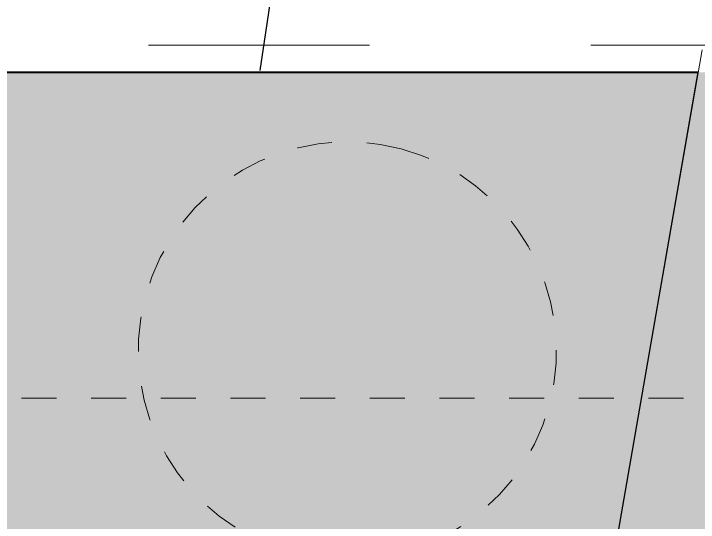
# Model space of a CAD drawing. Header units: metres. Extents: x -355 to -223, y 3 to 561.
# Drawn here: x -252.205 to -250.24, y 544.762 to 546.221 of the extents above; entities that cross this region are included whole.
import ezdxf

# ---------------------------------------------------------------- set-up
doc = ezdxf.new("R2010")
doc.units = ezdxf.units.M
doc.linetypes.add('JacobsDash', pattern=[0.0045, 0.003, -0.0015])
doc.linetypes.add('JacobsGridLine', pattern=[0.0145, 0.01, -0.001, 0.0025, -0.001])
for name, color, linetype, lineweight in [('A-DETL', 7, 'Continuous', 13), ('A-DETL-GENF', 7, 'Continuous', 9), ('S-BEAM', 7, 'Continuous', 40), ('S-FNDN-HDLN', 7, 'JacobsDash', 15), ('S-GRID', 7, 'Continuous', 9)]:
    doc.layers.add(name, color=color, linetype=linetype, lineweight=lineweight)

# ---------------------------------------------------------------- blocks, each defined once
blk = doc.blocks.new('T2DPAA-T2D-C3S-RW-M2D-100010_dwg-40802999-DRG-2873035 - CONSTRUCTION SEQUENCE STAGE A9')
at = {"color": 254, "lineweight": 25, "true_color": 0xe7e7e7}
blk.add_line((57.0325, -617.2602), (58.5143, -617.1306), dxfattribs=at)
at = {"color": 254, "lineweight": 25, "true_color": 0xd0d0d0, "flags": 128}
blk.add_lwpolyline([(58.196, -615.9134), (60.4163, -615.6653), (62.634, -615.3951), (62.9039, -615.3609)], dxfattribs=at)
blk = doc.blocks.new('T2DPAA-T2D-PWC-RW-M2D-100010_RoadDesign_rvt-1-DRG-2873035 - CONSTRUCTION SEQUENCE STAGE A9')
at = {"color": 254, "lineweight": 25, "true_color": 0xd0d0d0, "rotation": 75.11694444444437}
blk.add_blockref('T2DPAA-T2D-C3S-RW-M2D-100010_dwg-40802999-DRG-2873035 - CONSTRUCTION SEQUENCE STAGE A9', (-1722.337, 648.0105), dxfattribs=at)
blk = doc.blocks.new('01_SFO_FRP_Pile_CastInPlace_CS_BR08 - CAST-IN-PLACE PILE - 1200-8642185-DRG-2873035 - CONSTRUCTION SEQUENCE STAGE A9')
at = {"layer": 'S-FNDN-HDLN'}
for start, end in [(90, 270), (270, 90)]:
    blk.add_arc((0, 0), 0.6, start, end, dxfattribs=at)

msp = doc.modelspace()

# ---------------------------------------------------------------- hatches: boundary and pattern name
at = {"layer": 'A-DETL-GENF'}
h = msp.add_hatch(dxfattribs=at)
h.set_pattern_fill('FP_7', color=256, style=0, pattern_type=2)
h.set_pattern_definition([(0, (-512.804, -694.024), (0.635, 0.635), [0.635, -0.635])])
h.paths.add_polyline_path([(-258.6145, 546.0535), (-250.2397, 546.0536), (-250.2285, 546.1178), (-249.8604, 546.0536), (-244.3991, 546.0535), (-244.4061, 549.0535), (-275.1807, 549.0535), (-275.1807, 546.0536), (-269.5818, 546.0536), (-269.5676, 546.1351), (-269.0999, 546.0536), (-258.6145, 546.0536)])
at = {"layer": 'A-DETL-GENF', "true_color": 0xf1f1f1, "transparency": 33554611}
msp.add_hatch(color=7, dxfattribs=at).paths.add_polyline_path([(-249.9317, 544.5877), (-249.6818, 546.0225), (-249.8604, 546.0536), (-250.2397, 546.0536), (-250.495, 544.5882), (-250.1263, 544.5878)])
at = {"layer": 'S-BEAM', "lineweight": 5, "true_color": 0xc0c0c0}
h = msp.add_hatch(color=9, dxfattribs=at)
h.paths.add_polyline_path([(-256.1793, 544.6136), (-250.4906, 544.6136), (-250.2397, 546.0536), (-256.1793, 546.0536), (-256.1793, 544.8182)])
h.paths.add_polyline_path([(-249.9272, 544.6136), (-244.4026, 544.6136), (-244.4043, 546.0536), (-249.8604, 546.0536), (-249.6818, 546.0225), (-249.8916, 544.8182)])

# ---------------------------------------------------------------- linework, layer by layer
at = {"layer": 'A-DETL', "color": 252, "lineweight": 15, "true_color": 0x888888}
msp.add_line((-250.2285, 546.1178), (-256.2441, 511.5892), dxfattribs=at)
at = {"layer": 'A-DETL', "lineweight": 15}
msp.add_line((-269.0991, 546.0535), (-250.2397, 546.0535), dxfattribs=at)
at = {"layer": 'S-BEAM'}
msp.add_line((-256.1793, 546.0536), (-250.2397, 546.0536), dxfattribs=at)
at = {"layer": 'S-GRID', "linetype": 'JacobsGridLine', "lineweight": 18}
msp.add_line((-277.7823, 545.1185), (-243.5515, 545.1185), dxfattribs=at)

# ---------------------------------------------------------------- block references
at = {"lineweight": 5}
msp.add_blockref('T2DPAA-T2D-PWC-RW-M2D-100010_RoadDesign_rvt-1-DRG-2873035 - CONSTRUCTION SEQUENCE STAGE A9', (860.641, 0), dxfattribs=at)
at = {"layer": 'S-FNDN-HDLN', "rotation": 165.1169444444427}
msp.add_blockref('01_SFO_FRP_Pile_CastInPlace_CS_BR08 - CAST-IN-PLACE PILE - 1200-8642185-DRG-2873035 - CONSTRUCTION SEQUENCE STAGE A9', (-251.2471, 545.2536), dxfattribs=at)

doc.saveas('drawing.dxf')
